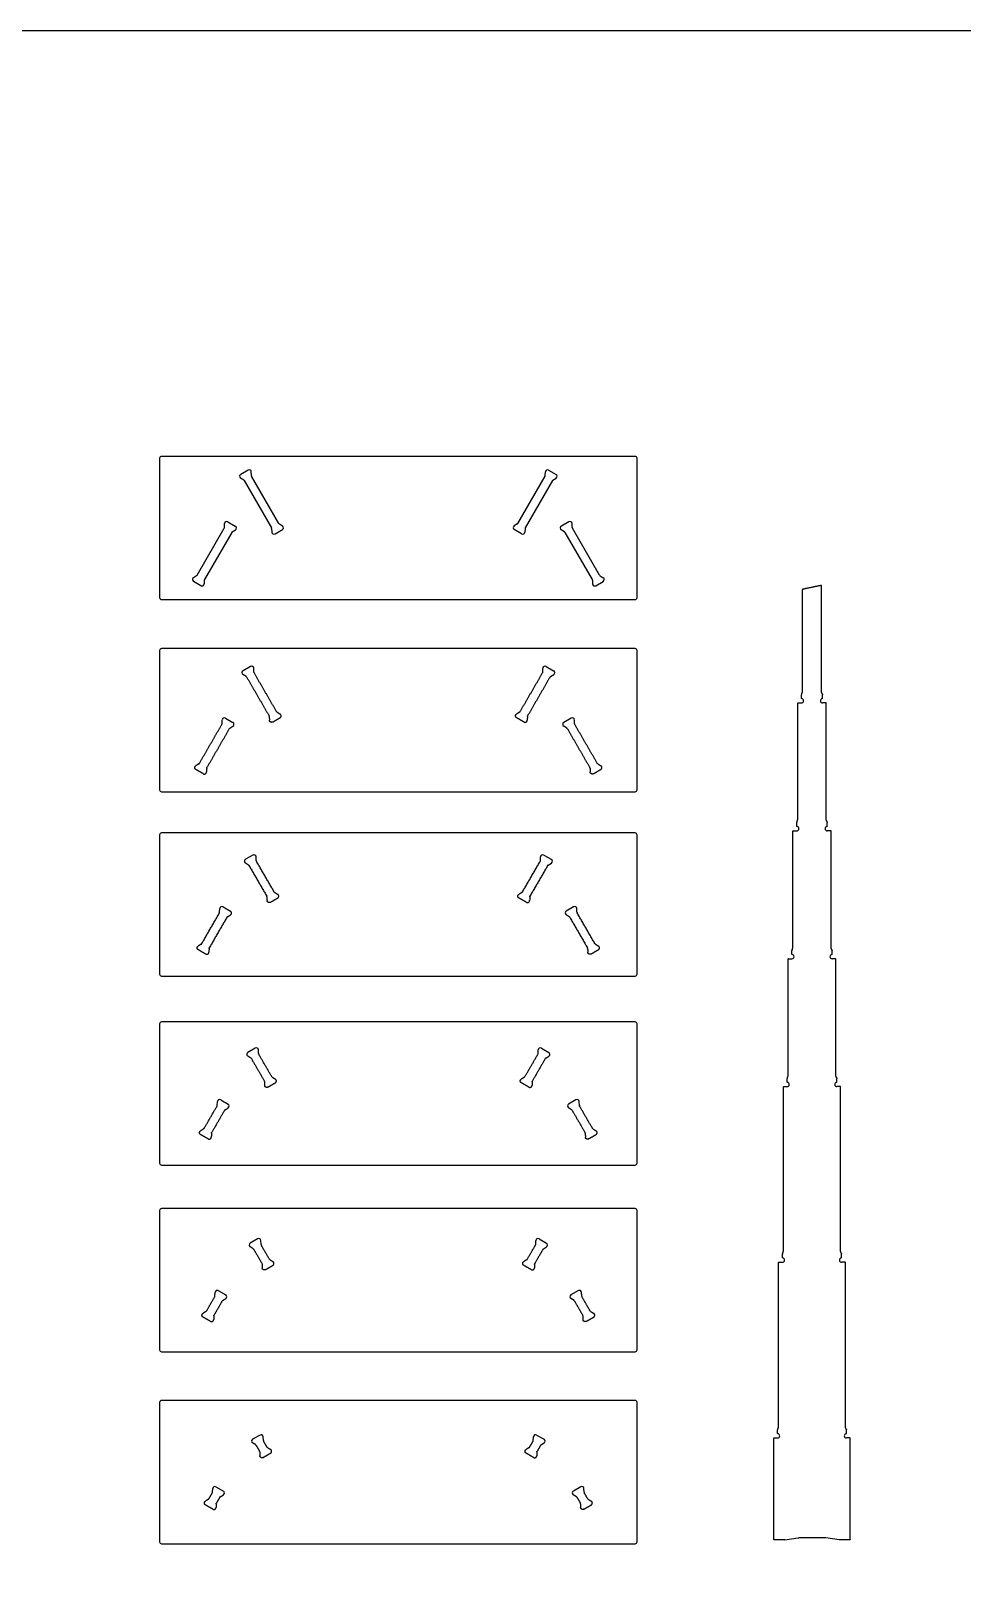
# Model space of a CAD drawing. Header units: millimetres. Extents: x -3995 to 3987, y -3942 to 2675.
# Drawn here: x -1716 to 234, y -569 to 2675 of the extents above; entities that cross this region are included whole.
import ezdxf

# ---------------------------------------------------------------- set-up
doc = ezdxf.new("R2010")
doc.units = ezdxf.units.MM
doc.header["$MEASUREMENT"] = 0
doc.layers.add('Default', color=18, linetype='Continuous', true_color=0x000000)
doc.layers.add('Layer 02', color=1, linetype='Continuous', true_color=0xff0000)

msp = doc.modelspace()

# ---------------------------------------------------------------- linework, layer by layer
at = {"layer": 'Default'}
for p, q in [((-110, 1266.8, -11.6), (-102.5, 1266.8, -11.6)), ((-51, 1266.8, -11.6), (-58.5, 1266.8, -11.6)), ((-120, 998.8, -11.6), (-112.5, 998.8, -11.6)), ((-41, 998.8, -11.6), (-48.5, 998.8, -11.6)), ((-130, 730.8, -11.6), (-122.5, 730.8, -11.6)), ((-31, 730.8, -11.6), (-38.5, 730.8, -11.6)), ((-140, 462.8, -11.6), (-132.5, 462.8, -11.6)), ((-21, 462.8, -11.6), (-28.5, 462.8, -11.6)), ((-150, 94.8, -11.6), (-142.5, 94.8, -11.6)), ((-11, 94.8, -11.6), (-18.5, 94.8, -11.6)), ((-160, -273.3, -11.6), (-152.5, -273.3, -11.6)), ((-1, -273.3, -11.6), (-8.5, -273.3, -11.6)), ((-137.2, -486.8, -11.6), (-109.6, -482.8, -11.6)), ((-23.8, -486.8, -11.6), (-51.4, -482.8, -11.6))]:
    msp.add_line(p, q, dxfattribs=at)
for points in [[(-1446.8, 1779.5), (-1446.8, 1487.5)], [(-450.8, 1783.5), (-1442.8, 1783.5)], [(-1261.5, 1754.6), (-1277, 1745.6)], [(-632.2, 1754.6), (-616.6, 1745.6)], [(-446.8, 1487.5), (-446.8, 1779.5)], [(-1270.6, 1733.7), (-1277.2, 1737.9)], [(-1269.6, 1732.6), (-1212.5, 1633.8)], [(-1254.4, 1743), (-1254.7, 1750.9)], [(-1196.9, 1642.8), (-1254, 1741.6)], [(-696.7, 1642.8), (-639.6, 1741.6)], [(-624.1, 1732.6), (-681.1, 1633.8)], [(-639.2, 1743), (-638.9, 1750.9)], [(-623.1, 1733.7), (-616.4, 1737.9)], [(-1368.4, 1534.4), (-1311.4, 1633.2)], [(-1295.8, 1624.2), (-1352.8, 1525.4)], [(-1311, 1634.6), (-1310.6, 1642.5)], [(-1303.9, 1646.2), (-1288.3, 1637.2)], [(-1294.8, 1625.3), (-1288.1, 1629.5)], [(-1212.1, 1632.4), (-1211.8, 1624.6)], [(-1205, 1620.9), (-1189.5, 1629.9)], [(-1195.9, 1641.8), (-1189.3, 1637.6)], [(-697.7, 1641.8), (-704.3, 1637.6)], [(-688.6, 1620.9), (-704.2, 1629.9)], [(-681.5, 1632.4), (-681.8, 1624.6)], [(-598.9, 1625.3), (-605.5, 1629.5)], [(-589.8, 1646.2), (-605.3, 1637.2)], [(-597.9, 1624.2), (-540.8, 1525.4)], [(-582.7, 1634.6), (-583, 1642.5)], [(-525.2, 1534.4), (-582.3, 1633.2)], [(-1369.4, 1533.4), (-1376, 1529.2)], [(-524.2, 1533.4), (-517.6, 1529.2)], [(-1360.3, 1512.5), (-1375.9, 1521.5)], [(-1353.2, 1524), (-1353.5, 1516.2)], [(-540.4, 1524), (-540.1, 1516.2)], [(-533.3, 1512.5), (-517.8, 1521.5)], [(-1442.8, 1483.5), (-450.8, 1483.5)], [(-1446.8, 1376.8), (-1446.8, 1084.8)], [(-450.8, 1380.8), (-1442.8, 1380.8)], [(-446.8, 1084.8), (-446.8, 1376.8)], [(-1256.5, 1343.1), (-1272, 1334.1)], [(-1249.4, 1331.6), (-1249.7, 1339.4)], [(-644.2, 1331.6), (-643.9, 1339.4)], [(-637.2, 1343.1), (-621.6, 1334.1)], [(-1265.6, 1322.2), (-1272.2, 1326.4)], [(-628.1, 1322.2), (-621.4, 1326.4)], [(-110.5, 1265.8), (-110.5, 1266.3)], [(-50.5, 1265.8), (-50.5, 1266.3)], [(-1308.9, 1234.8), (-1293.3, 1225.8)], [(-584.8, 1234.8), (-600.3, 1225.8)], [(-1316, 1223.2), (-1315.6, 1231)], [(-1299.8, 1213.8), (-1293.1, 1218.1)], [(-593.9, 1213.8), (-600.5, 1218.1)], [(-577.7, 1223.2), (-578, 1231)], [(-1442.8, 1080.8), (-450.8, 1080.8)], [(-1446.8, 990.4), (-1446.8, 698.4)], [(-450.8, 994.4), (-1442.8, 994.4)], [(-446.8, 698.4), (-446.8, 990.4)], [(-120.5, 997.8), (-120.5, 998.3)], [(-40.5, 997.8), (-40.5, 998.3)], [(-1251.5, 948.1), (-1267, 939.1)], [(-1244.4, 936.5), (-1244.7, 944.4)], [(-649.2, 936.5), (-648.9, 944.4)], [(-642.2, 948.1), (-626.6, 939.1)], [(-1260.6, 927.2), (-1267.2, 931.4)], [(-633.1, 927.2), (-626.4, 931.4)], [(-1321, 828.2), (-1320.6, 836)], [(-1313.9, 839.7), (-1298.3, 830.7)], [(-1304.8, 818.8), (-1298.1, 823)], [(-588.9, 818.8), (-595.5, 823)], [(-579.8, 839.7), (-595.3, 830.7)], [(-572.7, 828.2), (-573, 836)], [(-130.5, 729.8), (-130.5, 730.3)], [(-30.5, 729.8), (-30.5, 730.3)], [(-1442.8, 694.4), (-450.8, 694.4)], [(-1446.8, 594.5), (-1446.8, 302.5)], [(-450.8, 598.5), (-1442.8, 598.5)], [(-446.8, 302.5), (-446.8, 594.5)], [(-1255.6, 522.7), (-1262.2, 526.9)], [(-1246.5, 543.6), (-1262, 534.6)], [(-1239.4, 532), (-1239.7, 539.9)], [(-654.2, 532), (-653.9, 539.9)], [(-647.2, 543.6), (-631.6, 534.6)], [(-638.1, 522.7), (-631.4, 526.9)], [(-140.5, 461.8), (-140.5, 462.3)], [(-20.5, 461.8), (-20.5, 462.3)], [(-1326, 423.6), (-1325.6, 431.5)], [(-1318.9, 435.2), (-1303.3, 426.2)], [(-574.8, 435.2), (-590.3, 426.2)], [(-567.7, 423.6), (-568, 431.5)], [(-1309.8, 414.3), (-1303.1, 418.5)], [(-583.9, 414.3), (-590.5, 418.5)], [(-1442.8, 298.5), (-450.8, 298.5)], [(-1446.8, 203.4), (-1446.8, -88.6)], [(-450.8, 207.4), (-1442.8, 207.4)], [(-446.8, -88.6), (-446.8, 203.4)], [(-1241.5, 143.8), (-1257, 134.8)], [(-1234.4, 132.2), (-1234.7, 140.1)], [(-659.2, 132.2), (-658.9, 140.1)], [(-652.2, 143.8), (-636.6, 134.8)], [(-1250.6, 122.9), (-1257.2, 127.1)], [(-643.1, 122.9), (-636.4, 127.1)], [(-150.5, 93.8), (-150.5, 94.3)], [(-10.5, 93.8), (-10.5, 94.3)], [(-1323.9, 35.4), (-1308.3, 26.4)], [(-569.8, 35.4), (-585.3, 26.4)], [(-1331, 23.8), (-1330.6, 31.7)], [(-1314.8, 14.5), (-1308.1, 18.7)], [(-578.9, 14.5), (-585.5, 18.7)], [(-562.7, 23.8), (-563, 31.7)], [(-1442.8, -92.6), (-450.8, -92.6)], [(-1446.8, -198.8), (-1446.8, -490.8)], [(-450.8, -194.8), (-1442.8, -194.8)], [(-446.8, -490.8), (-446.8, -198.8)], [(-1245.6, -288), (-1252.2, -283.8)], [(-1236.5, -267.1), (-1252, -276.1)], [(-1229.4, -278.6), (-1229.7, -270.8)], [(-664.2, -278.6), (-663.9, -270.8)], [(-657.2, -267.1), (-641.6, -276.1)], [(-648.1, -288), (-641.4, -283.8)], [(-160.5, -274.3), (-160.5, -273.8)], [(-0.5, -274.3), (-0.5, -273.8)], [(-1336, -387), (-1335.6, -379.2)], [(-1328.9, -375.5), (-1313.3, -384.5)], [(-564.8, -375.5), (-580.3, -384.5)], [(-557.7, -387), (-558, -379.2)], [(-1319.8, -396.4), (-1313.1, -392.2)], [(-573.9, -396.4), (-580.5, -392.2)], [(-1442.8, -494.8), (-450.8, -494.8)]]:
    msp.add_lwpolyline(points, dxfattribs=at)
for centre, radius, start, end in [((-1442.8, 1779.5, -11.6), 4, 90, 180), ((-1259.2, 1750.7, -11.6), 4.5, 2.3722, 120), ((-634.4, 1750.7, -11.6), 4.5, 60, 177.6278), ((-450.8, 1779.5, -11.6), 4, 0, 90), ((-1274.8, 1741.7, -11.6), 4.5, 120, 237.6278), ((-1272.2, 1731.1, -11.6), 3, 30, 57.6278), ((-1251.4, 1743.1, -11.6), 3, 182.3722, 210), ((-642.2, 1743.1, -11.6), 3, 330, 357.6278), ((-621.5, 1731.1, -11.6), 3, 122.3722, 150), ((-618.8, 1741.7, -11.6), 4.5, 302.3722, 60), ((-1314, 1634.7, -11.6), 3, 330, 357.6278), ((-1306.1, 1642.3, -11.6), 4.5, 60, 177.6278), ((-1293.2, 1622.7, -11.6), 3, 122.3722, 150), ((-1290.5, 1633.3, -11.6), 4.5, 302.3722, 60), ((-1215.1, 1632.3, -11.6), 3, 2.3722, 30), ((-1207.3, 1624.8, -11.6), 4.5, 182.3722, 300), ((-1194.3, 1644.3, -11.6), 3, 210, 237.6278), ((-1191.7, 1633.8, -11.6), 4.5, 300, 57.6278), ((-701.9, 1633.8, -11.6), 4.5, 122.3722, 240), ((-699.3, 1644.3, -11.6), 3, 302.3722, 330), ((-686.3, 1624.8, -11.6), 4.5, 240, 357.6278), ((-678.5, 1632.3, -11.6), 3, 150, 177.6278), ((-603.1, 1633.3, -11.6), 4.5, 120, 237.6278), ((-600.5, 1622.7, -11.6), 3, 30, 57.6278), ((-587.5, 1642.3, -11.6), 4.5, 2.3722, 120), ((-579.7, 1634.7, -11.6), 3, 182.3722, 210), ((-1373.6, 1525.4, -11.6), 4.5, 122.3722, 240), ((-1371, 1535.9, -11.6), 3, 302.3722, 330), ((-1350.2, 1523.9, -11.6), 3, 150, 177.6278), ((-543.4, 1523.9, -11.6), 3, 2.3722, 30), ((-522.6, 1535.9, -11.6), 3, 210, 237.6278), ((-520, 1525.4, -11.6), 4.5, 300, 57.6278), ((-1358, 1516.4, -11.6), 4.5, 240, 357.6278), ((-535.6, 1516.4, -11.6), 4.5, 182.3722, 300), ((-1442.8, 1487.5, -11.6), 4, 180, 270), ((-450.8, 1487.5, -11.6), 4, 270, 0), ((-1442.8, 1376.8, -11.6), 4, 90, 180), ((-450.8, 1376.8, -11.6), 4, 0, 90), ((-1269.8, 1330.2, -11.6), 4.5, 120, 237.6278), ((-1254.2, 1339.2, -11.6), 4.5, 2.3722, 120), ((-1246.4, 1331.7, -11.6), 3, 182.3722, 210), ((-647.2, 1331.7, -11.6), 3, 330, 357.6278), ((-639.4, 1339.2, -11.6), 4.5, 60, 177.6278), ((-623.8, 1330.2, -11.6), 4.5, 302.3722, 60), ((-1267.2, 1319.7, -11.6), 3, 30, 57.6278), ((-626.5, 1319.7, -11.6), 3, 122.3722, 150), ((-110, 1266.3, -11.6), 0.5, 90, 180), ((-102, 1276.2, -11.6), 0.5, 180, 264.4944), ((-102.5, 1271.3, -11.6), 4.5, 270, 84.4944), ((-58.5, 1271.3, -11.6), 4.5, 95.5056, 270), ((-59, 1276.2, -11.6), 0.5, 275.5056, 0), ((-51, 1266.3, -11.6), 0.5, 360, 90), ((-1311.1, 1230.9, -11.6), 4.5, 60, 177.6278), ((-582.5, 1230.9, -11.6), 4.5, 2.3722, 120), ((-1319, 1223.3, -11.6), 3, 330, 357.6278), ((-1298.2, 1211.3, -11.6), 3, 122.3722, 150), ((-1295.5, 1221.9, -11.6), 4.5, 302.3722, 60), ((-598.1, 1221.9, -11.6), 4.5, 120, 237.6278), ((-595.5, 1211.3, -11.6), 3, 30, 57.6278), ((-574.7, 1223.3, -11.6), 3, 182.3722, 210), ((-1442.8, 1084.8, -11.6), 4, 180, 270), ((-450.8, 1084.8, -11.6), 4, 270, 0), ((-112, 1008.2, -11.6), 0.5, 180, 264.4944), ((-112.5, 1003.3, -11.6), 4.5, 270, 84.4944), ((-48.5, 1003.3, -11.6), 4.5, 95.5056, 270), ((-49, 1008.2, -11.6), 0.5, 275.5056, 0), ((-1442.8, 990.4, -11.6), 4, 90, 180), ((-450.8, 990.4, -11.6), 4, 0, 90), ((-120, 998.3, -11.6), 0.5, 90, 180), ((-41, 998.3, -11.6), 0.5, 360, 90), ((-1249.2, 944.2, -11.6), 4.5, 2.3722, 120), ((-644.4, 944.2, -11.6), 4.5, 60, 177.6278), ((-1264.8, 935.2, -11.6), 4.5, 120, 237.6278), ((-1262.2, 924.7, -11.6), 3, 30, 57.6278), ((-1241.4, 936.7, -11.6), 3, 182.3722, 210), ((-652.2, 936.7, -11.6), 3, 330, 357.6278), ((-631.5, 924.7, -11.6), 3, 122.3722, 150), ((-628.8, 935.2, -11.6), 4.5, 302.3722, 60), ((-1324, 828.3, -11.6), 3, 330, 357.6278), ((-1316.1, 835.8, -11.6), 4.5, 60, 177.6278), ((-1303.2, 816.3, -11.6), 3, 122.3722, 150), ((-1300.5, 826.8, -11.6), 4.5, 302.3722, 60), ((-593.1, 826.8, -11.6), 4.5, 120, 237.6278), ((-590.5, 816.3, -11.6), 3, 30, 57.6278), ((-577.5, 835.8, -11.6), 4.5, 2.3722, 120), ((-569.7, 828.3, -11.6), 3, 182.3722, 210), ((-130, 730.3, -11.6), 0.5, 90, 180), ((-122, 740.2, -11.6), 0.5, 180, 264.4944), ((-122.5, 735.3, -11.6), 4.5, 270, 84.4944), ((-38.5, 735.3, -11.6), 4.5, 95.5056, 270), ((-39, 740.2, -11.6), 0.5, 275.5056, 0), ((-31, 730.3, -11.6), 0.5, 360, 90), ((-1442.8, 698.4, -11.6), 4, 180, 270), ((-450.8, 698.4, -11.6), 4, 270, 0), ((-1442.8, 594.5, -11.6), 4, 90, 180), ((-450.8, 594.5, -11.6), 4, 0, 90), ((-1259.8, 530.7, -11.6), 4.5, 120, 237.6278), ((-1257.2, 520.1, -11.6), 3, 30, 57.6278), ((-1244.2, 539.7, -11.6), 4.5, 2.3722, 120), ((-1236.4, 532.1, -11.6), 3, 182.3722, 210), ((-657.2, 532.1, -11.6), 3, 330, 357.6278), ((-649.4, 539.7, -11.6), 4.5, 60, 177.6278), ((-636.5, 520.1, -11.6), 3, 122.3722, 150), ((-633.8, 530.7, -11.6), 4.5, 302.3722, 60), ((-140, 462.3, -11.6), 0.5, 90, 180), ((-132, 472.2, -11.6), 0.5, 180, 264.4944), ((-132.5, 467.3, -11.6), 4.5, 270, 84.4944), ((-28.5, 467.3, -11.6), 4.5, 95.5056, 270), ((-29, 472.2, -11.6), 0.5, 275.5056, 0), ((-21, 462.3, -11.6), 0.5, 360, 90), ((-1329, 423.8, -11.6), 3, 330, 357.6278), ((-1321.1, 431.3, -11.6), 4.5, 60, 177.6278), ((-1305.5, 422.3, -11.6), 4.5, 302.3722, 60), ((-588.1, 422.3, -11.6), 4.5, 120, 237.6278), ((-572.5, 431.3, -11.6), 4.5, 2.3722, 120), ((-564.7, 423.8, -11.6), 3, 182.3722, 210), ((-1308.2, 411.8, -11.6), 3, 122.3722, 150), ((-585.5, 411.8, -11.6), 3, 30, 57.6278), ((-1442.8, 302.5, -11.6), 4, 180, 270), ((-450.8, 302.5, -11.6), 4, 270, 0), ((-1442.8, 203.4, -11.6), 4, 90, 180), ((-450.8, 203.4, -11.6), 4, 0, 90), ((-1254.8, 130.9, -11.6), 4.5, 120, 237.6278), ((-1239.2, 139.9, -11.6), 4.5, 2.3722, 120), ((-1231.4, 132.3, -11.6), 3, 182.3722, 210), ((-662.2, 132.3, -11.6), 3, 330, 357.6278), ((-654.4, 139.9, -11.6), 4.5, 60, 177.6278), ((-638.8, 130.9, -11.6), 4.5, 302.3722, 60), ((-1252.2, 120.3, -11.6), 3, 30, 57.6278), ((-641.5, 120.3, -11.6), 3, 122.3722, 150), ((-142, 104.2, -11.6), 0.5, 180, 264.4944), ((-142.5, 99.3, -11.6), 4.5, 270, 84.4944), ((-18.5, 99.3, -11.6), 4.5, 95.5056, 270), ((-19, 104.2, -11.6), 0.5, 275.5056, 0), ((-150, 94.3, -11.6), 0.5, 90, 180), ((-11, 94.3, -11.6), 0.5, 360, 90), ((-1326.1, 31.5, -11.6), 4.5, 60, 177.6278), ((-567.5, 31.5, -11.6), 4.5, 2.3722, 120), ((-1334, 24, -11.6), 3, 330, 357.6278), ((-1313.2, 12, -11.6), 3, 122.3722, 150), ((-1310.5, 22.5, -11.6), 4.5, 302.3722, 60), ((-583.1, 22.5, -11.6), 4.5, 120, 237.6278), ((-580.5, 12, -11.6), 3, 30, 57.6278), ((-559.7, 24, -11.6), 3, 182.3722, 210), ((-1442.8, -88.6, -11.6), 4, 180, 270), ((-450.8, -88.6, -11.6), 4, 270, 0), ((-1442.8, -198.8, -11.6), 4, 90, 180), ((-450.8, -198.8, -11.6), 4, 0, 90), ((-1249.8, -280, -11.6), 4.5, 120, 237.6278), ((-1247.2, -290.5, -11.6), 3, 30, 57.6278), ((-1234.2, -271, -11.6), 4.5, 2.3722, 120), ((-1226.4, -278.5, -11.6), 3, 182.3722, 210), ((-667.2, -278.5, -11.6), 3, 330, 357.6278), ((-659.4, -271, -11.6), 4.5, 60, 177.6278), ((-646.5, -290.5, -11.6), 3, 122.3722, 150), ((-643.8, -280, -11.6), 4.5, 302.3722, 60), ((-160, -273.8, -11.6), 0.5, 90, 180), ((-152, -263.9, -11.6), 0.5, 180, 264.4944), ((-152.5, -268.8, -11.6), 4.5, 270, 84.4944), ((-8.5, -268.8, -11.6), 4.5, 95.5056, 270), ((-9, -263.9, -11.6), 0.5, 275.5056, 0), ((-1, -273.8, -11.6), 0.5, 360, 90), ((-1339, -386.9, -11.6), 3, 330, 357.6278), ((-1331.1, -379.4, -11.6), 4.5, 60, 177.6278), ((-1315.5, -388.4, -11.6), 4.5, 302.3722, 60), ((-578.1, -388.4, -11.6), 4.5, 120, 237.6278), ((-562.5, -379.4, -11.6), 4.5, 2.3722, 120), ((-554.7, -386.9, -11.6), 3, 182.3722, 210), ((-1318.2, -398.9, -11.6), 3, 122.3722, 150), ((-575.5, -398.9, -11.6), 3, 30, 57.6278), ((-1442.8, -490.8, -11.6), 4, 180, 270), ((-450.8, -490.8, -11.6), 4, 270, 0)]:
    msp.add_arc(centre, radius, start, end, dxfattribs=at)
for points, weights in [([(-99.7, 1505, -11.6), (-100.5, 1504.8, -11.6), (-100.5, 1504, -11.6)], [1, 0.776690981035, 1]), ([(-102.2, 1285.4, -11.6), (-102.5, 1284.8, -11.6), (-102.5, 1284.1, -11.6)], [1, 0.976880094867, 1]), ([(-100.8, 1288.4, -11.6), (-100.5, 1289.1, -11.6), (-100.5, 1289.9, -11.6)], [1, 0.976880094867, 1]), ([(-60.2, 1288.4, -11.6), (-60.5, 1289.1, -11.6), (-60.5, 1289.9, -11.6)], [1, 0.976880094867, 1]), ([(-58.8, 1285.4, -11.6), (-58.5, 1284.8, -11.6), (-58.5, 1284.1, -11.6)], [1, 0.976880094867, 1]), ([(-1217.1, 1238.3, -11.6), (-1217.1, 1239, -11.6), (-1217.5, 1239.7, -11.6)], [1, 0.971076313064, 1]), ([(-1200.9, 1247.7, -11.6), (-1201.6, 1248, -11.6), (-1201.9, 1248.7, -11.6)], [1, 0.971076313064, 1]), ([(-692.7, 1247.7, -11.6), (-692.1, 1248, -11.6), (-691.7, 1248.7, -11.6)], [1, 0.971076313064, 1]), ([(-676.5, 1238.3, -11.6), (-676.5, 1239, -11.6), (-676.1, 1239.7, -11.6)], [1, 0.971076313064, 1]), ([(-1364.4, 1139.3, -11.6), (-1363.8, 1139.7, -11.6), (-1363.4, 1140.3, -11.6)], [1, 0.971076313064, 1]), ([(-529.2, 1139.3, -11.6), (-529.9, 1139.7, -11.6), (-530.2, 1140.3, -11.6)], [1, 0.971076313064, 1]), ([(-1348.2, 1129.9, -11.6), (-1348.2, 1130.7, -11.6), (-1347.8, 1131.3, -11.6)], [1, 0.971076313064, 1]), ([(-545.4, 1129.9, -11.6), (-545.4, 1130.7, -11.6), (-545.8, 1131.3, -11.6)], [1, 0.971076313064, 1]), ([(-112.2, 1017.4, -11.6), (-112.5, 1016.8, -11.6), (-112.5, 1016.1, -11.6)], [1, 0.976880094867, 1]), ([(-110.8, 1020.4, -11.6), (-110.5, 1021.1, -11.6), (-110.5, 1021.9, -11.6)], [1, 0.976880094867, 1]), ([(-50.2, 1020.4, -11.6), (-50.5, 1021.1, -11.6), (-50.5, 1021.9, -11.6)], [1, 0.976880094867, 1]), ([(-48.8, 1017.4, -11.6), (-48.5, 1016.8, -11.6), (-48.5, 1016.1, -11.6)], [1, 0.976880094867, 1]), ([(-1222.1, 860.6, -11.6), (-1222.1, 861.3, -11.6), (-1222.5, 862, -11.6)], [1, 0.971076313064, 1]), ([(-1205.9, 869.9, -11.6), (-1206.6, 870.3, -11.6), (-1206.9, 871, -11.6)], [1, 0.971076313064, 1]), ([(-687.7, 869.9, -11.6), (-687.1, 870.3, -11.6), (-686.7, 871, -11.6)], [1, 0.971076313064, 1]), ([(-671.5, 860.6, -11.6), (-671.5, 861.3, -11.6), (-671.1, 862, -11.6)], [1, 0.971076313064, 1]), ([(-1359.4, 761.6, -11.6), (-1358.8, 762, -11.6), (-1358.4, 762.6, -11.6)], [1, 0.971076313064, 1]), ([(-1343.2, 752.2, -11.6), (-1343.2, 753, -11.6), (-1342.8, 753.6, -11.6)], [1, 0.971076313064, 1]), ([(-550.4, 752.2, -11.6), (-550.4, 753, -11.6), (-550.8, 753.6, -11.6)], [1, 0.971076313064, 1]), ([(-534.2, 761.6, -11.6), (-534.9, 762, -11.6), (-535.2, 762.6, -11.6)], [1, 0.971076313064, 1]), ([(-122.2, 749.4, -11.6), (-122.5, 748.8, -11.6), (-122.5, 748.1, -11.6)], [1, 0.976880094867, 1]), ([(-120.8, 752.4, -11.6), (-120.5, 753.1, -11.6), (-120.5, 753.9, -11.6)], [1, 0.976880094867, 1]), ([(-40.2, 752.4, -11.6), (-40.5, 753.1, -11.6), (-40.5, 753.9, -11.6)], [1, 0.976880094867, 1]), ([(-38.8, 749.4, -11.6), (-38.5, 748.8, -11.6), (-38.5, 748.1, -11.6)], [1, 0.976880094867, 1]), ([(-1227.1, 473.4, -11.6), (-1227.1, 474.1, -11.6), (-1227.5, 474.8, -11.6)], [1, 0.971076313064, 1]), ([(-1210.9, 482.7, -11.6), (-1211.6, 483.1, -11.6), (-1211.9, 483.8, -11.6)], [1, 0.971076313064, 1]), ([(-682.7, 482.7, -11.6), (-682.1, 483.1, -11.6), (-681.7, 483.8, -11.6)], [1, 0.971076313064, 1]), ([(-666.5, 473.4, -11.6), (-666.5, 474.1, -11.6), (-666.1, 474.8, -11.6)], [1, 0.971076313064, 1]), ([(-132.2, 481.4, -11.6), (-132.5, 480.8, -11.6), (-132.5, 480.1, -11.6)], [1, 0.976880094867, 1]), ([(-130.8, 484.4, -11.6), (-130.5, 485.1, -11.6), (-130.5, 485.9, -11.6)], [1, 0.976880094867, 1]), ([(-30.2, 484.4, -11.6), (-30.5, 485.1, -11.6), (-30.5, 485.9, -11.6)], [1, 0.976880094867, 1]), ([(-28.8, 481.4, -11.6), (-28.5, 480.8, -11.6), (-28.5, 480.1, -11.6)], [1, 0.976880094867, 1]), ([(-1354.4, 374.4, -11.6), (-1353.8, 374.7, -11.6), (-1353.4, 375.4, -11.6)], [1, 0.971076313064, 1]), ([(-1338.2, 365, -11.6), (-1338.2, 365.7, -11.6), (-1337.8, 366.4, -11.6)], [1, 0.971076313064, 1]), ([(-555.4, 365, -11.6), (-555.4, 365.7, -11.6), (-555.8, 366.4, -11.6)], [1, 0.971076313064, 1]), ([(-539.2, 374.4, -11.6), (-539.9, 374.7, -11.6), (-540.2, 375.4, -11.6)], [1, 0.971076313064, 1]), ([(-1215.9, 100.3, -11.6), (-1216.6, 100.7, -11.6), (-1216.9, 101.3, -11.6)], [1, 0.971076313064, 1]), ([(-677.7, 100.3, -11.6), (-677.1, 100.7, -11.6), (-676.7, 101.3, -11.6)], [1, 0.971076313064, 1]), ([(-142.2, 113.4, -11.6), (-142.5, 112.8, -11.6), (-142.5, 112.1, -11.6)], [1, 0.976880094867, 1]), ([(-140.8, 116.4, -11.6), (-140.5, 117.1, -11.6), (-140.5, 117.9, -11.6)], [1, 0.976880094867, 1]), ([(-20.2, 116.4, -11.6), (-20.5, 117.1, -11.6), (-20.5, 117.9, -11.6)], [1, 0.976880094867, 1]), ([(-18.8, 113.4, -11.6), (-18.5, 112.8, -11.6), (-18.5, 112.1, -11.6)], [1, 0.976880094867, 1]), ([(-1232.1, 90.9, -11.6), (-1232.1, 91.7, -11.6), (-1232.5, 92.3, -11.6)], [1, 0.971076313064, 1]), ([(-661.5, 90.9, -11.6), (-661.5, 91.7, -11.6), (-661.1, 92.3, -11.6)], [1, 0.971076313064, 1]), ([(-1349.4, -8.1, -11.6), (-1348.8, -7.7, -11.6), (-1348.4, -7.1, -11.6)], [1, 0.971076313064, 1]), ([(-1333.2, -17.5, -11.6), (-1333.2, -16.7, -11.6), (-1332.8, -16.1, -11.6)], [1, 0.971076313064, 1]), ([(-560.4, -17.5, -11.6), (-560.4, -16.7, -11.6), (-560.8, -16.1, -11.6)], [1, 0.971076313064, 1]), ([(-544.2, -8.1, -11.6), (-544.9, -7.7, -11.6), (-545.2, -7.1, -11.6)], [1, 0.971076313064, 1]), ([(-152.2, -254.7, -11.6), (-152.5, -255.3, -11.6), (-152.5, -256, -11.6)], [1, 0.976880094867, 1]), ([(-150.8, -251.7, -11.6), (-150.5, -251, -11.6), (-150.5, -250.2, -11.6)], [1, 0.976880094867, 1]), ([(-10.2, -251.7, -11.6), (-10.5, -251, -11.6), (-10.5, -250.2, -11.6)], [1, 0.976880094867, 1]), ([(-8.8, -254.7, -11.6), (-8.5, -255.3, -11.6), (-8.5, -256, -11.6)], [1, 0.976880094867, 1]), ([(-1237.1, -302.6, -11.6), (-1237.1, -301.9, -11.6), (-1237.5, -301.2, -11.6)], [1, 0.971076313064, 1]), ([(-1220.9, -293.3, -11.6), (-1221.6, -292.9, -11.6), (-1221.9, -292.2, -11.6)], [1, 0.971076313064, 1]), ([(-672.7, -293.3, -11.6), (-672.1, -292.9, -11.6), (-671.7, -292.2, -11.6)], [1, 0.971076313064, 1]), ([(-656.5, -302.6, -11.6), (-656.5, -301.9, -11.6), (-656.1, -301.2, -11.6)], [1, 0.971076313064, 1]), ([(-1344.4, -401.7, -11.6), (-1343.8, -401.3, -11.6), (-1343.4, -400.6, -11.6)], [1, 0.971076313064, 1]), ([(-1328.2, -411, -11.6), (-1328.2, -410.3, -11.6), (-1327.8, -409.6, -11.6)], [1, 0.971076313064, 1]), ([(-565.4, -411, -11.6), (-565.4, -410.3, -11.6), (-565.8, -409.6, -11.6)], [1, 0.971076313064, 1]), ([(-549.2, -401.7, -11.6), (-549.9, -401.3, -11.6), (-550.2, -400.6, -11.6)], [1, 0.971076313064, 1]), ([(-159.4, -486.9, -11.6), (-160.5, -486.9, -11.6), (-160.5, -485.9, -11.6)], [1, 0.707106781187, 1]), ([(-109.6, -482.8, -11.6), (-109, -482.7, -11.6), (-108.3, -482.7, -11.6)], [1, 0.997766859876, 1]), ([(-51.4, -482.8, -11.6), (-52, -482.7, -11.6), (-52.7, -482.7, -11.6)], [1, 0.997766859876, 1]), ([(-0.5, -485.9, -11.6), (-0.5, -486.9, -11.6), (-1.6, -486.9, -11.6)], [1, 0.707106781187, 1]), ([(-137.2, -486.8, -11.6), (-137.8, -486.9, -11.6), (-138.4, -486.9, -11.6)], [1, 0.997766859876, 1]), ([(-22.6, -486.9, -11.6), (-23.2, -486.9, -11.6), (-23.8, -486.8, -11.6)], [1, 0.997766859876, 1])]:
    msp.add_rational_spline(points, weights, degree=2, dxfattribs=at)
for points in [[(-100.5, 1289.9, -11.6), (-100.5, 1397, -11.6), (-100.5, 1504, -11.6)], [(-61.7, 1513, -11.6), (-80.7, 1509, -11.6), (-99.7, 1505, -11.6)], [(-60.5, 1289.9, -11.6), (-60.5, 1401, -11.6), (-60.5, 1512.1, -11.6)], [(-1201.9, 1248.7, -11.6), (-1225.5, 1289.4, -11.6), (-1249, 1330.2, -11.6)], [(-691.7, 1248.7, -11.6), (-668.2, 1289.4, -11.6), (-644.6, 1330.2, -11.6)], [(-1264.6, 1321.2, -11.6), (-1241, 1280.4, -11.6), (-1217.5, 1239.7, -11.6)], [(-629.1, 1321.2, -11.6), (-652.6, 1280.4, -11.6), (-676.1, 1239.7, -11.6)], [(-110.5, 1021.9, -11.6), (-110.5, 1143.8, -11.6), (-110.5, 1265.8, -11.6)], [(-102.5, 1276.2, -11.6), (-102.5, 1280.2, -11.6), (-102.5, 1284.1, -11.6)], [(-102.2, 1285.4, -11.6), (-101.5, 1286.9, -11.6), (-100.8, 1288.4, -11.6)], [(-58.8, 1285.4, -11.6), (-59.5, 1286.9, -11.6), (-60.2, 1288.4, -11.6)], [(-58.5, 1276.2, -11.6), (-58.5, 1280.2, -11.6), (-58.5, 1284.1, -11.6)], [(-50.5, 1021.9, -11.6), (-50.5, 1143.8, -11.6), (-50.5, 1265.8, -11.6)], [(-1217.1, 1238.3, -11.6), (-1217, 1234.4, -11.6), (-1216.8, 1230.5, -11.6)], [(-1210, 1226.7, -11.6), (-1202.3, 1231.2, -11.6), (-1194.5, 1235.7, -11.6)], [(-1200.9, 1247.7, -11.6), (-1197.6, 1245.5, -11.6), (-1194.3, 1243.4, -11.6)], [(-692.7, 1247.7, -11.6), (-696, 1245.5, -11.6), (-699.3, 1243.4, -11.6)], [(-683.6, 1226.7, -11.6), (-691.4, 1231.2, -11.6), (-699.2, 1235.7, -11.6)], [(-676.5, 1238.3, -11.6), (-676.7, 1234.4, -11.6), (-676.8, 1230.5, -11.6)], [(-1363.4, 1140.3, -11.6), (-1339.9, 1181.1, -11.6), (-1316.4, 1221.8, -11.6)], [(-1300.8, 1212.8, -11.6), (-1324.3, 1172.1, -11.6), (-1347.8, 1131.3, -11.6)], [(-592.9, 1212.8, -11.6), (-569.3, 1172.1, -11.6), (-545.8, 1131.3, -11.6)], [(-530.2, 1140.3, -11.6), (-553.8, 1181.1, -11.6), (-577.3, 1221.8, -11.6)], [(-1364.4, 1139.3, -11.6), (-1367.7, 1137.2, -11.6), (-1371, 1135.1, -11.6)], [(-529.2, 1139.3, -11.6), (-525.9, 1137.2, -11.6), (-522.6, 1135.1, -11.6)], [(-1355.3, 1118.4, -11.6), (-1363.1, 1122.9, -11.6), (-1370.9, 1127.4, -11.6)], [(-1348.2, 1129.9, -11.6), (-1348.4, 1126, -11.6), (-1348.5, 1122.1, -11.6)], [(-545.4, 1129.9, -11.6), (-545.2, 1126, -11.6), (-545.1, 1122.1, -11.6)], [(-538.3, 1118.4, -11.6), (-530.5, 1122.9, -11.6), (-522.8, 1127.4, -11.6)], [(-112.5, 1008.2, -11.6), (-112.5, 1012.2, -11.6), (-112.5, 1016.1, -11.6)], [(-112.2, 1017.4, -11.6), (-111.5, 1018.9, -11.6), (-110.8, 1020.4, -11.6)], [(-48.8, 1017.4, -11.6), (-49.5, 1018.9, -11.6), (-50.2, 1020.4, -11.6)], [(-48.5, 1008.2, -11.6), (-48.5, 1012.2, -11.6), (-48.5, 1016.1, -11.6)], [(-120.5, 753.9, -11.6), (-120.5, 875.8, -11.6), (-120.5, 997.8, -11.6)], [(-40.5, 753.9, -11.6), (-40.5, 875.8, -11.6), (-40.5, 997.8, -11.6)], [(-1259.6, 926.2, -11.6), (-1241, 894.1, -11.6), (-1222.5, 862, -11.6)], [(-1206.9, 871, -11.6), (-1225.5, 903.1, -11.6), (-1244, 935.2, -11.6)], [(-686.7, 871, -11.6), (-668.2, 903.1, -11.6), (-649.6, 935.2, -11.6)], [(-634.1, 926.2, -11.6), (-652.6, 894.1, -11.6), (-671.1, 862, -11.6)], [(-1222.1, 860.6, -11.6), (-1222, 856.7, -11.6), (-1221.8, 852.7, -11.6)], [(-1215, 849, -11.6), (-1207.3, 853.5, -11.6), (-1199.5, 858, -11.6)], [(-1205.9, 869.9, -11.6), (-1202.6, 867.8, -11.6), (-1199.3, 865.7, -11.6)], [(-687.7, 869.9, -11.6), (-691, 867.8, -11.6), (-694.3, 865.7, -11.6)], [(-678.6, 849, -11.6), (-686.4, 853.5, -11.6), (-694.2, 858, -11.6)], [(-671.5, 860.6, -11.6), (-671.7, 856.7, -11.6), (-671.8, 852.7, -11.6)], [(-1358.4, 762.6, -11.6), (-1339.9, 794.7, -11.6), (-1321.4, 826.8, -11.6)], [(-1305.8, 817.8, -11.6), (-1324.3, 785.7, -11.6), (-1342.8, 753.6, -11.6)], [(-587.9, 817.8, -11.6), (-569.3, 785.7, -11.6), (-550.8, 753.6, -11.6)], [(-535.2, 762.6, -11.6), (-553.8, 794.7, -11.6), (-572.3, 826.8, -11.6)], [(-1359.4, 761.6, -11.6), (-1362.7, 759.5, -11.6), (-1366, 757.4, -11.6)], [(-1350.3, 740.7, -11.6), (-1358.1, 745.2, -11.6), (-1365.9, 749.7, -11.6)], [(-1343.2, 752.2, -11.6), (-1343.4, 748.3, -11.6), (-1343.5, 744.4, -11.6)], [(-550.4, 752.2, -11.6), (-550.2, 748.3, -11.6), (-550.1, 744.4, -11.6)], [(-543.3, 740.7, -11.6), (-535.5, 745.2, -11.6), (-527.8, 749.7, -11.6)], [(-534.2, 761.6, -11.6), (-530.9, 759.5, -11.6), (-527.6, 757.4, -11.6)], [(-122.5, 740.2, -11.6), (-122.5, 744.2, -11.6), (-122.5, 748.1, -11.6)], [(-122.2, 749.4, -11.6), (-121.5, 750.9, -11.6), (-120.8, 752.4, -11.6)], [(-38.8, 749.4, -11.6), (-39.5, 750.9, -11.6), (-40.2, 752.4, -11.6)], [(-38.5, 740.2, -11.6), (-38.5, 744.2, -11.6), (-38.5, 748.1, -11.6)], [(-130.5, 485.9, -11.6), (-130.5, 607.8, -11.6), (-130.5, 729.8, -11.6)], [(-30.5, 485.9, -11.6), (-30.5, 607.8, -11.6), (-30.5, 729.8, -11.6)], [(-1254.6, 521.6, -11.6), (-1241, 498.2, -11.6), (-1227.5, 474.8, -11.6)], [(-1211.9, 483.8, -11.6), (-1225.5, 507.2, -11.6), (-1239, 530.6, -11.6)], [(-681.7, 483.8, -11.6), (-668.2, 507.2, -11.6), (-654.6, 530.6, -11.6)], [(-639.1, 521.6, -11.6), (-652.6, 498.2, -11.6), (-666.1, 474.8, -11.6)], [(-1227.1, 473.4, -11.6), (-1227, 469.5, -11.6), (-1226.8, 465.5, -11.6)], [(-1220, 461.8, -11.6), (-1212.3, 466.3, -11.6), (-1204.5, 470.8, -11.6)], [(-1210.9, 482.7, -11.6), (-1207.6, 480.6, -11.6), (-1204.3, 478.5, -11.6)], [(-682.7, 482.7, -11.6), (-686, 480.6, -11.6), (-689.3, 478.5, -11.6)], [(-673.6, 461.8, -11.6), (-681.4, 466.3, -11.6), (-689.2, 470.8, -11.6)], [(-666.5, 473.4, -11.6), (-666.7, 469.5, -11.6), (-666.8, 465.5, -11.6)], [(-140.5, 117.9, -11.6), (-140.5, 289.8, -11.6), (-140.5, 461.8, -11.6)], [(-132.5, 472.2, -11.6), (-132.5, 476.2, -11.6), (-132.5, 480.1, -11.6)], [(-132.2, 481.4, -11.6), (-131.5, 482.9, -11.6), (-130.8, 484.4, -11.6)], [(-28.8, 481.4, -11.6), (-29.5, 482.9, -11.6), (-30.2, 484.4, -11.6)], [(-28.5, 472.2, -11.6), (-28.5, 476.2, -11.6), (-28.5, 480.1, -11.6)], [(-20.5, 117.9, -11.6), (-20.5, 289.8, -11.6), (-20.5, 461.8, -11.6)], [(-1353.4, 375.4, -11.6), (-1339.9, 398.8, -11.6), (-1326.4, 422.3, -11.6)], [(-540.2, 375.4, -11.6), (-553.8, 398.8, -11.6), (-567.3, 422.3, -11.6)], [(-1310.8, 413.3, -11.6), (-1324.3, 389.8, -11.6), (-1337.8, 366.4, -11.6)], [(-582.9, 413.3, -11.6), (-569.3, 389.8, -11.6), (-555.8, 366.4, -11.6)], [(-1354.4, 374.4, -11.6), (-1357.7, 372.2, -11.6), (-1361, 370.1, -11.6)], [(-1345.3, 353.4, -11.6), (-1353.1, 357.9, -11.6), (-1360.9, 362.4, -11.6)], [(-1338.2, 365, -11.6), (-1338.4, 361.1, -11.6), (-1338.5, 357.2, -11.6)], [(-555.4, 365, -11.6), (-555.2, 361.1, -11.6), (-555.1, 357.2, -11.6)], [(-548.3, 353.4, -11.6), (-540.5, 357.9, -11.6), (-532.8, 362.4, -11.6)], [(-539.2, 374.4, -11.6), (-535.9, 372.2, -11.6), (-532.6, 370.1, -11.6)], [(-1216.9, 101.3, -11.6), (-1225.5, 116.1, -11.6), (-1234, 130.8, -11.6)], [(-676.7, 101.3, -11.6), (-668.2, 116.1, -11.6), (-659.6, 130.8, -11.6)], [(-1249.6, 121.8, -11.6), (-1241, 107.1, -11.6), (-1232.5, 92.3, -11.6)], [(-1215.9, 100.3, -11.6), (-1212.6, 98.2, -11.6), (-1209.3, 96.1, -11.6)], [(-677.7, 100.3, -11.6), (-681, 98.2, -11.6), (-684.3, 96.1, -11.6)], [(-644.1, 121.8, -11.6), (-652.6, 107.1, -11.6), (-661.1, 92.3, -11.6)], [(-142.5, 104.2, -11.6), (-142.5, 108.2, -11.6), (-142.5, 112.1, -11.6)], [(-142.2, 113.4, -11.6), (-141.5, 114.9, -11.6), (-140.8, 116.4, -11.6)], [(-18.8, 113.4, -11.6), (-19.5, 114.9, -11.6), (-20.2, 116.4, -11.6)], [(-18.5, 104.2, -11.6), (-18.5, 108.2, -11.6), (-18.5, 112.1, -11.6)], [(-1232.1, 90.9, -11.6), (-1232, 87, -11.6), (-1231.8, 83.1, -11.6)], [(-1225, 79.4, -11.6), (-1217.3, 83.9, -11.6), (-1209.5, 88.4, -11.6)], [(-668.6, 79.4, -11.6), (-676.4, 83.9, -11.6), (-684.2, 88.4, -11.6)], [(-661.5, 90.9, -11.6), (-661.7, 87, -11.6), (-661.8, 83.1, -11.6)], [(-150.5, -250.2, -11.6), (-150.5, -78.2, -11.6), (-150.5, 93.8, -11.6)], [(-10.5, -250.2, -11.6), (-10.5, -78.2, -11.6), (-10.5, 93.8, -11.6)], [(-1348.4, -7.1, -11.6), (-1339.9, 7.7, -11.6), (-1331.4, 22.5, -11.6)], [(-1315.8, 13.5, -11.6), (-1324.3, -1.3, -11.6), (-1332.8, -16.1, -11.6)], [(-577.9, 13.5, -11.6), (-569.3, -1.3, -11.6), (-560.8, -16.1, -11.6)], [(-545.2, -7.1, -11.6), (-553.8, 7.7, -11.6), (-562.3, 22.5, -11.6)], [(-1349.4, -8.1, -11.6), (-1352.7, -10.2, -11.6), (-1356, -12.3, -11.6)], [(-1340.3, -29, -11.6), (-1348.1, -24.5, -11.6), (-1355.9, -20, -11.6)], [(-1333.2, -17.5, -11.6), (-1333.4, -21.4, -11.6), (-1333.5, -25.3, -11.6)], [(-560.4, -17.5, -11.6), (-560.2, -21.4, -11.6), (-560.1, -25.3, -11.6)], [(-553.3, -29, -11.6), (-545.5, -24.5, -11.6), (-537.8, -20, -11.6)], [(-544.2, -8.1, -11.6), (-540.9, -10.2, -11.6), (-537.6, -12.3, -11.6)], [(-152.5, -263.9, -11.6), (-152.5, -259.9, -11.6), (-152.5, -256, -11.6)], [(-152.2, -254.7, -11.6), (-151.5, -253.2, -11.6), (-150.8, -251.7, -11.6)], [(-8.8, -254.7, -11.6), (-9.5, -253.2, -11.6), (-10.2, -251.7, -11.6)], [(-8.5, -263.9, -11.6), (-8.5, -259.9, -11.6), (-8.5, -256, -11.6)], [(-1244.6, -289, -11.6), (-1241, -295.1, -11.6), (-1237.5, -301.2, -11.6)], [(-1221.9, -292.2, -11.6), (-1225.5, -286.1, -11.6), (-1229, -280, -11.6)], [(-671.7, -292.2, -11.6), (-668.2, -286.1, -11.6), (-664.6, -280, -11.6)], [(-649.1, -289, -11.6), (-652.6, -295.1, -11.6), (-656.1, -301.2, -11.6)], [(-160.5, -485.9, -11.6), (-160.5, -380.1, -11.6), (-160.5, -274.3, -11.6)], [(-0.5, -485.9, -11.6), (-0.5, -380.1, -11.6), (-0.5, -274.3, -11.6)], [(-1237.1, -302.6, -11.6), (-1237, -306.5, -11.6), (-1236.8, -310.5, -11.6)], [(-1230, -314.2, -11.6), (-1222.3, -309.7, -11.6), (-1214.5, -305.2, -11.6)], [(-1220.9, -293.3, -11.6), (-1217.6, -295.4, -11.6), (-1214.3, -297.5, -11.6)], [(-672.7, -293.3, -11.6), (-676, -295.4, -11.6), (-679.3, -297.5, -11.6)], [(-663.6, -314.2, -11.6), (-671.4, -309.7, -11.6), (-679.2, -305.2, -11.6)], [(-656.5, -302.6, -11.6), (-656.7, -306.5, -11.6), (-656.8, -310.5, -11.6)], [(-1343.4, -400.6, -11.6), (-1339.9, -394.5, -11.6), (-1336.4, -388.4, -11.6)], [(-550.2, -400.6, -11.6), (-553.8, -394.5, -11.6), (-557.3, -388.4, -11.6)], [(-1344.4, -401.7, -11.6), (-1347.7, -403.8, -11.6), (-1351, -405.9, -11.6)], [(-1335.3, -422.6, -11.6), (-1343.1, -418.1, -11.6), (-1350.9, -413.6, -11.6)], [(-1328.2, -411, -11.6), (-1328.4, -414.9, -11.6), (-1328.5, -418.9, -11.6)], [(-1320.8, -397.4, -11.6), (-1324.3, -403.5, -11.6), (-1327.8, -409.6, -11.6)], [(-572.9, -397.4, -11.6), (-569.3, -403.5, -11.6), (-565.8, -409.6, -11.6)], [(-565.4, -411, -11.6), (-565.2, -414.9, -11.6), (-565.1, -418.9, -11.6)], [(-558.3, -422.6, -11.6), (-550.5, -418.1, -11.6), (-542.8, -413.6, -11.6)], [(-549.2, -401.7, -11.6), (-545.9, -403.8, -11.6), (-542.6, -405.9, -11.6)], [(-52.7, -482.7, -11.6), (-80.5, -482.7, -11.6), (-108.3, -482.7, -11.6)], [(-138.4, -486.9, -11.6), (-148.9, -486.9, -11.6), (-159.4, -486.9, -11.6)], [(-1.6, -486.9, -11.6), (-12.1, -486.9, -11.6), (-22.6, -486.9, -11.6)]]:
    msp.add_open_spline(points, degree=2, dxfattribs=at)
for points, weights, knots in [([(-60.5, 1512.1, -11.6), (-60.5, 1512.5, -11.6), (-60.9, 1512.8, -11.6), (-61.2, 1513.1, -11.6), (-61.7, 1513, -11.6)], [1, 0.902740779563, 1, 0.902740779563, 1], [0, 0, 0, 0.889395, 0.889395, 1.778791, 1.778791, 1.778791]), ([(-1194.5, 1235.7, -11.6), (-1192.3, 1237, -11.6), (-1192.2, 1239.6, -11.6), (-1192.2, 1242.1, -11.6), (-1194.3, 1243.4, -11.6)], [1, 0.871154179895, 1, 0.871154179895, 1], [28.274334, 28.274334, 28.274334, 32.893568, 32.893568, 37.512803, 37.512803, 37.512803]), ([(-699.2, 1235.7, -11.6), (-701.4, 1237, -11.6), (-701.4, 1239.6, -11.6), (-701.5, 1242.1, -11.6), (-699.3, 1243.4, -11.6)], [1, 0.871154179895, 1, 0.871154179895, 1], [28.274334, 28.274334, 28.274334, 32.893568, 32.893568, 37.512803, 37.512803, 37.512803]), ([(-1210, 1226.7, -11.6), (-1212.2, 1225.5, -11.6), (-1214.5, 1226.7, -11.6), (-1216.7, 1227.9, -11.6), (-1216.8, 1230.5, -11.6)], [1, 0.871154179895, 1, 0.871154179895, 1], [28.274334, 28.274334, 28.274334, 32.893568, 32.893568, 37.512803, 37.512803, 37.512803]), ([(-683.6, 1226.7, -11.6), (-681.4, 1225.5, -11.6), (-679.2, 1226.7, -11.6), (-676.9, 1227.9, -11.6), (-676.8, 1230.5, -11.6)], [1, 0.871154179895, 1, 0.871154179895, 1], [28.274334, 28.274334, 28.274334, 32.893568, 32.893568, 37.512803, 37.512803, 37.512803]), ([(-1370.9, 1127.4, -11.6), (-1373.1, 1128.6, -11.6), (-1373.1, 1131.2, -11.6), (-1373.2, 1133.7, -11.6), (-1371, 1135.1, -11.6)], [1, 0.871154179895, 1, 0.871154179895, 1], [28.274334, 28.274334, 28.274334, 32.893568, 32.893568, 37.512803, 37.512803, 37.512803]), ([(-1355.3, 1118.4, -11.6), (-1353.1, 1117.1, -11.6), (-1350.9, 1118.3, -11.6), (-1348.7, 1119.5, -11.6), (-1348.5, 1122.1, -11.6)], [1, 0.871154179895, 1, 0.871154179895, 1], [28.274334, 28.274334, 28.274334, 32.893568, 32.893568, 37.512803, 37.512803, 37.512803]), ([(-538.3, 1118.4, -11.6), (-540.5, 1117.1, -11.6), (-542.8, 1118.3, -11.6), (-545, 1119.5, -11.6), (-545.1, 1122.1, -11.6)], [1, 0.871154179895, 1, 0.871154179895, 1], [28.274334, 28.274334, 28.274334, 32.893568, 32.893568, 37.512803, 37.512803, 37.512803]), ([(-522.8, 1127.4, -11.6), (-520.6, 1128.6, -11.6), (-520.5, 1131.2, -11.6), (-520.4, 1133.7, -11.6), (-522.6, 1135.1, -11.6)], [1, 0.871154179895, 1, 0.871154179895, 1], [28.274334, 28.274334, 28.274334, 32.893568, 32.893568, 37.512803, 37.512803, 37.512803]), ([(-1215, 849, -11.6), (-1217.2, 847.8, -11.6), (-1219.5, 849, -11.6), (-1221.7, 850.2, -11.6), (-1221.8, 852.7, -11.6)], [1, 0.871154179895, 1, 0.871154179895, 1], [28.274334, 28.274334, 28.274334, 32.893568, 32.893568, 37.512803, 37.512803, 37.512803]), ([(-1199.5, 858, -11.6), (-1197.3, 859.3, -11.6), (-1197.2, 861.8, -11.6), (-1197.2, 864.4, -11.6), (-1199.3, 865.7, -11.6)], [1, 0.871154179895, 1, 0.871154179895, 1], [28.274334, 28.274334, 28.274334, 32.893568, 32.893568, 37.512803, 37.512803, 37.512803]), ([(-694.2, 858, -11.6), (-696.4, 859.3, -11.6), (-696.4, 861.8, -11.6), (-696.5, 864.4, -11.6), (-694.3, 865.7, -11.6)], [1, 0.871154179895, 1, 0.871154179895, 1], [28.274334, 28.274334, 28.274334, 32.893568, 32.893568, 37.512803, 37.512803, 37.512803]), ([(-678.6, 849, -11.6), (-676.4, 847.8, -11.6), (-674.2, 849, -11.6), (-671.9, 850.2, -11.6), (-671.8, 852.7, -11.6)], [1, 0.871154179895, 1, 0.871154179895, 1], [28.274334, 28.274334, 28.274334, 32.893568, 32.893568, 37.512803, 37.512803, 37.512803]), ([(-1365.9, 749.7, -11.6), (-1368.1, 750.9, -11.6), (-1368.1, 753.5, -11.6), (-1368.2, 756, -11.6), (-1366, 757.4, -11.6)], [1, 0.871154179895, 1, 0.871154179895, 1], [28.274334, 28.274334, 28.274334, 32.893568, 32.893568, 37.512803, 37.512803, 37.512803]), ([(-527.8, 749.7, -11.6), (-525.6, 750.9, -11.6), (-525.5, 753.5, -11.6), (-525.4, 756, -11.6), (-527.6, 757.4, -11.6)], [1, 0.871154179895, 1, 0.871154179895, 1], [28.274334, 28.274334, 28.274334, 32.893568, 32.893568, 37.512803, 37.512803, 37.512803]), ([(-1350.3, 740.7, -11.6), (-1348.1, 739.4, -11.6), (-1345.9, 740.6, -11.6), (-1343.7, 741.8, -11.6), (-1343.5, 744.4, -11.6)], [1, 0.871154179895, 1, 0.871154179895, 1], [28.274334, 28.274334, 28.274334, 32.893568, 32.893568, 37.512803, 37.512803, 37.512803]), ([(-543.3, 740.7, -11.6), (-545.5, 739.4, -11.6), (-547.8, 740.6, -11.6), (-550, 741.8, -11.6), (-550.1, 744.4, -11.6)], [1, 0.871154179895, 1, 0.871154179895, 1], [28.274334, 28.274334, 28.274334, 32.893568, 32.893568, 37.512803, 37.512803, 37.512803]), ([(-1220, 461.8, -11.6), (-1222.2, 460.6, -11.6), (-1224.5, 461.8, -11.6), (-1226.7, 463, -11.6), (-1226.8, 465.5, -11.6)], [1, 0.871154179895, 1, 0.871154179895, 1], [28.274334, 28.274334, 28.274334, 32.893568, 32.893568, 37.512803, 37.512803, 37.512803]), ([(-1204.5, 470.8, -11.6), (-1202.3, 472.1, -11.6), (-1202.2, 474.6, -11.6), (-1202.2, 477.2, -11.6), (-1204.3, 478.5, -11.6)], [1, 0.871154179895, 1, 0.871154179895, 1], [28.274334, 28.274334, 28.274334, 32.893568, 32.893568, 37.512803, 37.512803, 37.512803]), ([(-689.2, 470.8, -11.6), (-691.4, 472.1, -11.6), (-691.4, 474.6, -11.6), (-691.5, 477.2, -11.6), (-689.3, 478.5, -11.6)], [1, 0.871154179895, 1, 0.871154179895, 1], [28.274334, 28.274334, 28.274334, 32.893568, 32.893568, 37.512803, 37.512803, 37.512803]), ([(-673.6, 461.8, -11.6), (-671.4, 460.6, -11.6), (-669.2, 461.8, -11.6), (-666.9, 463, -11.6), (-666.8, 465.5, -11.6)], [1, 0.871154179895, 1, 0.871154179895, 1], [28.274334, 28.274334, 28.274334, 32.893568, 32.893568, 37.512803, 37.512803, 37.512803]), ([(-1360.9, 362.4, -11.6), (-1363.1, 363.7, -11.6), (-1363.1, 366.2, -11.6), (-1363.2, 368.8, -11.6), (-1361, 370.1, -11.6)], [1, 0.871154179895, 1, 0.871154179895, 1], [28.274334, 28.274334, 28.274334, 32.893568, 32.893568, 37.512803, 37.512803, 37.512803]), ([(-1345.3, 353.4, -11.6), (-1343.1, 352.2, -11.6), (-1340.9, 353.4, -11.6), (-1338.7, 354.6, -11.6), (-1338.5, 357.2, -11.6)], [1, 0.871154179895, 1, 0.871154179895, 1], [28.274334, 28.274334, 28.274334, 32.893568, 32.893568, 37.512803, 37.512803, 37.512803]), ([(-548.3, 353.4, -11.6), (-550.5, 352.2, -11.6), (-552.8, 353.4, -11.6), (-555, 354.6, -11.6), (-555.1, 357.2, -11.6)], [1, 0.871154179895, 1, 0.871154179895, 1], [28.274334, 28.274334, 28.274334, 32.893568, 32.893568, 37.512803, 37.512803, 37.512803]), ([(-532.8, 362.4, -11.6), (-530.6, 363.7, -11.6), (-530.5, 366.2, -11.6), (-530.4, 368.8, -11.6), (-532.6, 370.1, -11.6)], [1, 0.871154179895, 1, 0.871154179895, 1], [28.274334, 28.274334, 28.274334, 32.893568, 32.893568, 37.512803, 37.512803, 37.512803]), ([(-1225, 79.4, -11.6), (-1227.2, 78.1, -11.6), (-1229.5, 79.3, -11.6), (-1231.7, 80.5, -11.6), (-1231.8, 83.1, -11.6)], [1, 0.871154179895, 1, 0.871154179895, 1], [28.274334, 28.274334, 28.274334, 32.893568, 32.893568, 37.512803, 37.512803, 37.512803]), ([(-1209.5, 88.4, -11.6), (-1207.3, 89.6, -11.6), (-1207.2, 92.2, -11.6), (-1207.2, 94.7, -11.6), (-1209.3, 96.1, -11.6)], [1, 0.871154179895, 1, 0.871154179895, 1], [28.274334, 28.274334, 28.274334, 32.893568, 32.893568, 37.512803, 37.512803, 37.512803]), ([(-684.2, 88.4, -11.6), (-686.4, 89.6, -11.6), (-686.4, 92.2, -11.6), (-686.5, 94.7, -11.6), (-684.3, 96.1, -11.6)], [1, 0.871154179895, 1, 0.871154179895, 1], [28.274334, 28.274334, 28.274334, 32.893568, 32.893568, 37.512803, 37.512803, 37.512803]), ([(-668.6, 79.4, -11.6), (-666.4, 78.1, -11.6), (-664.2, 79.3, -11.6), (-661.9, 80.5, -11.6), (-661.8, 83.1, -11.6)], [1, 0.871154179895, 1, 0.871154179895, 1], [28.274334, 28.274334, 28.274334, 32.893568, 32.893568, 37.512803, 37.512803, 37.512803]), ([(-1355.9, -20, -11.6), (-1358.1, -18.7, -11.6), (-1358.1, -16.2, -11.6), (-1358.2, -13.7, -11.6), (-1356, -12.3, -11.6)], [1, 0.871154179895, 1, 0.871154179895, 1], [28.274334, 28.274334, 28.274334, 32.893568, 32.893568, 37.512803, 37.512803, 37.512803]), ([(-1340.3, -29, -11.6), (-1338.1, -30.3, -11.6), (-1335.9, -29.1, -11.6), (-1333.7, -27.8, -11.6), (-1333.5, -25.3, -11.6)], [1, 0.871154179895, 1, 0.871154179895, 1], [28.274334, 28.274334, 28.274334, 32.893568, 32.893568, 37.512803, 37.512803, 37.512803]), ([(-553.3, -29, -11.6), (-555.5, -30.3, -11.6), (-557.8, -29.1, -11.6), (-560, -27.8, -11.6), (-560.1, -25.3, -11.6)], [1, 0.871154179895, 1, 0.871154179895, 1], [28.274334, 28.274334, 28.274334, 32.893568, 32.893568, 37.512803, 37.512803, 37.512803]), ([(-537.8, -20, -11.6), (-535.6, -18.7, -11.6), (-535.5, -16.2, -11.6), (-535.4, -13.7, -11.6), (-537.6, -12.3, -11.6)], [1, 0.871154179895, 1, 0.871154179895, 1], [28.274334, 28.274334, 28.274334, 32.893568, 32.893568, 37.512803, 37.512803, 37.512803]), ([(-1230, -314.2, -11.6), (-1232.2, -315.5, -11.6), (-1234.5, -314.2, -11.6), (-1236.7, -313, -11.6), (-1236.8, -310.5, -11.6)], [1, 0.871154179895, 1, 0.871154179895, 1], [28.274334, 28.274334, 28.274334, 32.893568, 32.893568, 37.512803, 37.512803, 37.512803]), ([(-1214.5, -305.2, -11.6), (-1212.3, -303.9, -11.6), (-1212.2, -301.4, -11.6), (-1212.2, -298.8, -11.6), (-1214.3, -297.5, -11.6)], [1, 0.871154179895, 1, 0.871154179895, 1], [28.274334, 28.274334, 28.274334, 32.893568, 32.893568, 37.512803, 37.512803, 37.512803]), ([(-679.2, -305.2, -11.6), (-681.4, -303.9, -11.6), (-681.4, -301.4, -11.6), (-681.5, -298.8, -11.6), (-679.3, -297.5, -11.6)], [1, 0.871154179895, 1, 0.871154179895, 1], [28.274334, 28.274334, 28.274334, 32.893568, 32.893568, 37.512803, 37.512803, 37.512803]), ([(-663.6, -314.2, -11.6), (-661.4, -315.5, -11.6), (-659.2, -314.2, -11.6), (-656.9, -313, -11.6), (-656.8, -310.5, -11.6)], [1, 0.871154179895, 1, 0.871154179895, 1], [28.274334, 28.274334, 28.274334, 32.893568, 32.893568, 37.512803, 37.512803, 37.512803]), ([(-1350.9, -413.6, -11.6), (-1353.1, -412.3, -11.6), (-1353.1, -409.8, -11.6), (-1353.2, -407.2, -11.6), (-1351, -405.9, -11.6)], [1, 0.871154179895, 1, 0.871154179895, 1], [28.274334, 28.274334, 28.274334, 32.893568, 32.893568, 37.512803, 37.512803, 37.512803]), ([(-1335.3, -422.6, -11.6), (-1333.1, -423.8, -11.6), (-1330.9, -422.6, -11.6), (-1328.7, -421.4, -11.6), (-1328.5, -418.9, -11.6)], [1, 0.871154179895, 1, 0.871154179895, 1], [28.274334, 28.274334, 28.274334, 32.893568, 32.893568, 37.512803, 37.512803, 37.512803]), ([(-558.3, -422.6, -11.6), (-560.5, -423.8, -11.6), (-562.8, -422.6, -11.6), (-565, -421.4, -11.6), (-565.1, -418.9, -11.6)], [1, 0.871154179895, 1, 0.871154179895, 1], [28.274334, 28.274334, 28.274334, 32.893568, 32.893568, 37.512803, 37.512803, 37.512803]), ([(-542.8, -413.6, -11.6), (-540.6, -412.3, -11.6), (-540.5, -409.8, -11.6), (-540.4, -407.2, -11.6), (-542.6, -405.9, -11.6)], [1, 0.871154179895, 1, 0.871154179895, 1], [28.274334, 28.274334, 28.274334, 32.893568, 32.893568, 37.512803, 37.512803, 37.512803])]:
    msp.add_rational_spline(points, weights, degree=2, knots=knots, dxfattribs=at)
at = {"layer": 'Layer 02'}
msp.add_lwpolyline([(-3994.9, -3941.5), (3986.7, -3941.5), (3986.7, 2674.8), (-3994.9, 2674.8)], close=True, dxfattribs=at)

doc.saveas('drawing.dxf')
